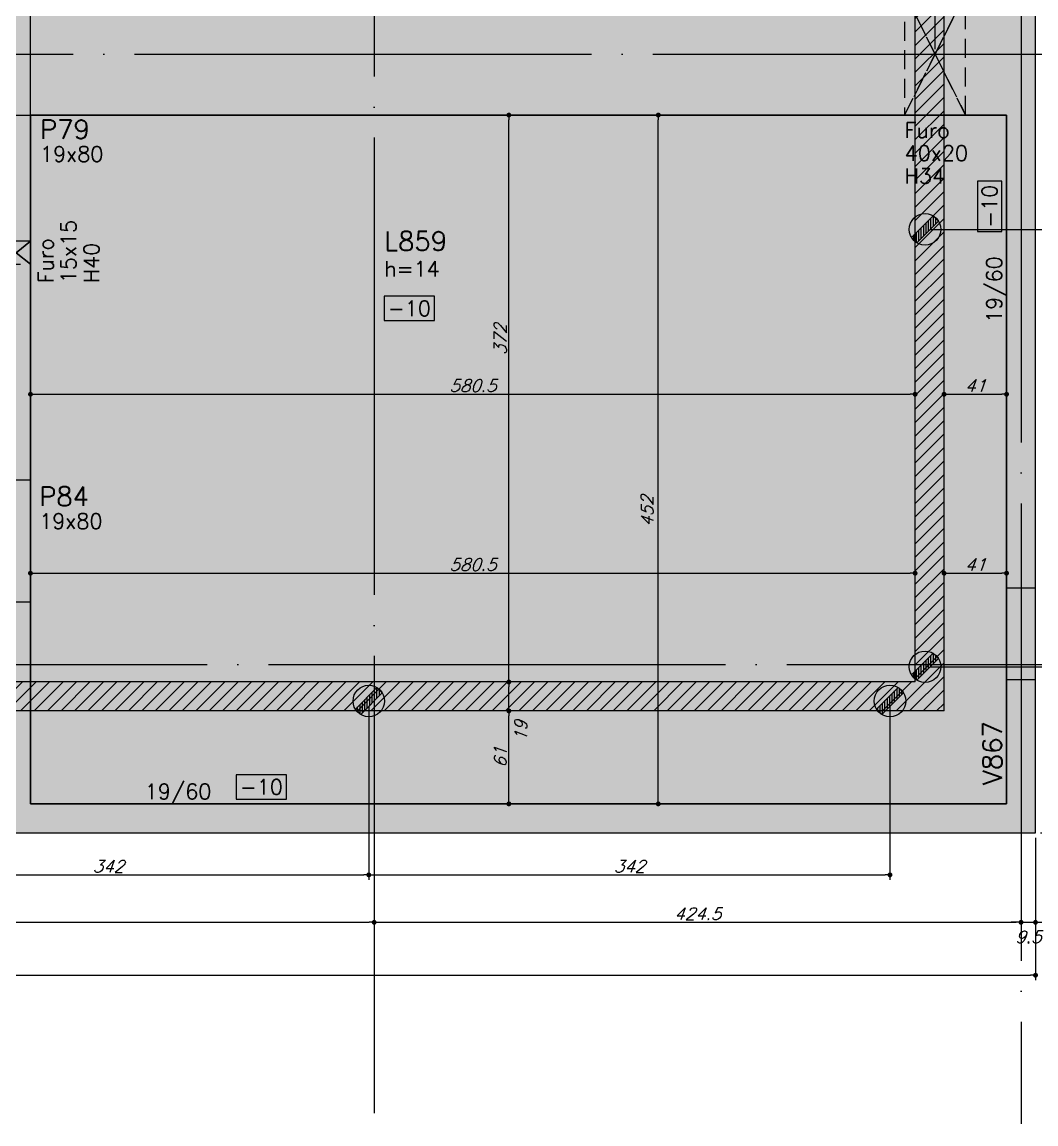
# Model space of a CAD drawing. Extents: x -5173 to 5397, y -2411 to 2089.
# Drawn here: x 2594 to 3260, y -1187 to -463 of the extents above; entities that cross this region are included whole.
import ezdxf
from ezdxf.enums import TextEntityAlignment as Align

# ---------------------------------------------------------------- set-up
doc = ezdxf.new("R2010")
doc.units = 0
doc.header["$LTSCALE"] = 50
doc.header["$MEASUREMENT"] = 0
doc.linetypes.add('EIXO', pattern=[6.8, 6, -0.4, 0, -0.4])
doc.linetypes.add('HIDDEN', pattern=[0.375, 0.25, -0.125])
doc.layers.get('0').update_dxf_attribs({"linetype": 'CONTINUOUS'})
doc.layers.get('DEFPOINTS').update_dxf_attribs({"linetype": 'CONTINUOUS'})
for name, color, linetype in [('F-ARM', 6, 'CONTINUOUS'), ('F-COTAS', 106, 'CONTINUOUS'), ('F-COTAS-FUROS-VIGA', 50, 'CONTINUOUS'), ('F-EIXO', 12, 'EIXO'), ('F-FURO-PAREDE', 2, 'HIDDEN'), ('F-FURO-PAREDE-TEXTOS', 2, 'CONTINUOUS'), ('F-LAJES-DIM', 2, 'CONTINUOUS'), ('F-LAJES-NOME', 4, 'CONTINUOUS'), ('F-LAJES-R', 254, 'CONTINUOUS'), ('F-MURETA', 91, 'CONTINUOUS'), ('F-PILARES-DIM', 172, 'CONTINUOUS'), ('F-PILARES-M', 170, 'CONTINUOUS'), ('F-PILARES-NOME', 170, 'CONTINUOUS'), ('F-TEXTO', 6, 'CONTINUOUS'), ('F-VIGAS', 3, 'CONTINUOUS'), ('F-VIGAS-DIM', 2, 'CONTINUOUS'), ('F-VIGAS-NOME', 4, 'CONTINUOUS')]:
    doc.layers.add(name, color=color, linetype=linetype)
doc.layers.add('F-DESNIVEL-2', color=7, linetype='CONTINUOUS', true_color=0xffd1e8)
doc.styles.add('CP-TEXT-INCL', font='simplex.shx', dxfattribs={"oblique": 20})
doc.styles.add('MCP', font='simplex.shx')
doc.styles.add('ROMANS', font='simplex.shx')
doc.dimstyles.new('CP-COTAS-50', dxfattribs={"dimscale": 0.64, "dimtxt": 12.5, "dimasz": 5, "dimexe": 5, "dimexo": 5, "dimgap": 2.5, "dimtad": 1, "dimdec": 1, "dimdsep": 46, "dimtxsty": 'CP-TEXT-INCL', "dimblk1": 'DOT', "dimblk2": 'DOT', "dimsah": 1, "dimcen": 9, "dimclrd": 256, "dimclre": 256, "dimclrt": 256, "dimadec": 0, "dimazin": 0, "dimtfac": 1, "dimtdec": 1, "dimtmove": 2, "dimatfit": 3, "dimldrblk": 'DOT', "dimfxl": 0, "dimtolj": 1, "dimarcsym": 0})

# ---------------------------------------------------------------- blocks, each defined once
blk = doc.blocks.new('*U4')
at = {"layer": 'F-LAJES-DIM', "color": 1}
blk.add_lwpolyline([(0, 0), (33, 0), (33, 16), (0, 16)], close=True, dxfattribs=at)
at = {"layer": 'F-LAJES-DIM', "style": 'MCP'}
blk.add_attdef('DIM', text='', height=10, dxfattribs=at).set_placement((16.5, 8), align=Align.MIDDLE_CENTER)
blk = doc.blocks.new('*U7')
at = {"layer": 'F-VIGAS-DIM', "color": 1}
blk.add_lwpolyline([(0, 0), (33, 0), (33, 16), (0, 16)], close=True, dxfattribs=at)
at = {"layer": 'F-VIGAS-DIM', "style": 'MCP'}
blk.add_attdef('DIM', text='', height=10, dxfattribs=at).set_placement((16.5, 8), align=Align.MIDDLE_CENTER)
blk = doc.blocks.new('_DOT')
at = {"color": 0, "linetype": 'ByBlock'}
blk.add_line((-0.5, 0), (-1, 0), dxfattribs=at)
at = {"color": 0, "linetype": 'ByBlock', "const_width": 0.5}
blk.add_lwpolyline([(-0.25, 0, 1), (0.25, 0, 1)], format="xyb", close=True, dxfattribs=at)
blk = doc.blocks.new('*D10')
at = {"layer": 'DEFPOINTS', "color": 0, "linetype": 'Continuous', "transparency": 16777216}
for p in [(2913.92, -915.5), (2913.92, -915.5), (2913.92, -976.5)]:
    blk.add_point(p, dxfattribs=at)
at = {"layer": 'F-COTAS', "linetype": 'Continuous', "lineweight": -2, "transparency": 16777216}
blk.add_line((2913.92, -973.3), (2913.92, -918.7), dxfattribs=at)
at = {"layer": 'F-COTAS', "linetype": 'Continuous', "lineweight": -2, "transparency": 16777216, "xscale": 3.2, "yscale": 3.2, "zscale": 3.2}
for p, rotation in [((2913.92, -915.5), 90), ((2913.92, -976.5), 270)]:
    blk.add_blockref('_DOT', p, dxfattribs=dict(at, rotation=rotation))
at = {"layer": 'F-COTAS', "linetype": 'Continuous', "transparency": 16777216, "insert": (2908.32, -946), "char_height": 8, "attachment_point": 5, "rotation": 90, "style": 'CP-TEXT-INCL'}
blk.add_mtext('\\A1;61', dxfattribs=at)
blk = doc.blocks.new('*D11')
at = {"layer": 'DEFPOINTS', "color": 0, "linetype": 'Continuous', "transparency": 16777216}
for p in [(2913.92, -524.5), (2913.92, -524.5), (2913.92, -896.5)]:
    blk.add_point(p, dxfattribs=at)
at = {"layer": 'F-COTAS', "linetype": 'Continuous', "lineweight": -2, "transparency": 16777216}
blk.add_line((2913.92, -893.3), (2913.92, -527.7), dxfattribs=at)
at = {"layer": 'F-COTAS', "linetype": 'Continuous', "lineweight": -2, "transparency": 16777216, "xscale": 3.2, "yscale": 3.2, "zscale": 3.2}
for p, rotation in [((2913.92, -524.5), 90), ((2913.92, -896.5), 270)]:
    blk.add_blockref('_DOT', p, dxfattribs=dict(at, rotation=rotation))
at = {"layer": 'F-COTAS', "linetype": 'Continuous', "transparency": 16777216, "insert": (2908.32, -671.87), "char_height": 8, "attachment_point": 5, "rotation": 90, "style": 'CP-TEXT-INCL'}
blk.add_mtext('\\A1;372', dxfattribs=at)
blk = doc.blocks.new('*D144')
at = {"layer": 'DEFPOINTS', "color": 0, "linetype": 'Continuous', "transparency": 16777216}
for p in [(2600, -825.14), (3180.5, -825.14), (3180.5, -825.14)]:
    blk.add_point(p, dxfattribs=at)
at = {"layer": 'F-COTAS', "linetype": 'Continuous', "lineweight": -2, "transparency": 16777216}
blk.add_line((2603.2, -825.14), (3177.3, -825.14), dxfattribs=at)
at = {"layer": 'F-COTAS', "linetype": 'Continuous', "lineweight": -2, "transparency": 16777216, "xscale": 3.2, "yscale": 3.2, "zscale": 3.2, "rotation": 180}
blk.add_blockref('_DOT', (2600, -825.14), dxfattribs=at)
at = {"layer": 'F-COTAS', "linetype": 'Continuous', "lineweight": -2, "transparency": 16777216, "xscale": 3.2, "yscale": 3.2, "zscale": 3.2}
blk.add_blockref('_DOT', (3180.5, -825.14), dxfattribs=at)
at = {"layer": 'F-COTAS', "linetype": 'Continuous', "transparency": 16777216, "insert": (2890.25, -819.54), "char_height": 8, "attachment_point": 5, "style": 'CP-TEXT-INCL'}
blk.add_mtext('\\A1;580.5', dxfattribs=at)
blk = doc.blocks.new('*D145')
at = {"layer": 'DEFPOINTS', "color": 0, "linetype": 'Continuous', "transparency": 16777216}
for p in [(3199.5, -825.14), (3240.5, -825.14), (3240.5, -825.14)]:
    blk.add_point(p, dxfattribs=at)
at = {"layer": 'F-COTAS', "linetype": 'Continuous', "lineweight": -2, "transparency": 16777216}
blk.add_line((3202.7, -825.14), (3237.3, -825.14), dxfattribs=at)
at = {"layer": 'F-COTAS', "linetype": 'Continuous', "lineweight": -2, "transparency": 16777216, "xscale": 3.2, "yscale": 3.2, "zscale": 3.2, "rotation": 180}
blk.add_blockref('_DOT', (3199.5, -825.14), dxfattribs=at)
at = {"layer": 'F-COTAS', "linetype": 'Continuous', "lineweight": -2, "transparency": 16777216, "xscale": 3.2, "yscale": 3.2, "zscale": 3.2}
blk.add_blockref('_DOT', (3240.5, -825.14), dxfattribs=at)
at = {"layer": 'F-COTAS', "linetype": 'Continuous', "transparency": 16777216, "insert": (3220, -819.54), "char_height": 8, "attachment_point": 5, "style": 'CP-TEXT-INCL'}
blk.add_mtext('\\A1;41', dxfattribs=at)
blk = doc.blocks.new('*D147')
at = {"layer": 'DEFPOINTS', "color": 0, "linetype": 'Continuous', "transparency": 16777216}
for p in [(2600, -707.72), (3180.5, -707.72), (3180.5, -707.72)]:
    blk.add_point(p, dxfattribs=at)
at = {"layer": 'F-COTAS', "linetype": 'Continuous', "lineweight": -2, "transparency": 16777216}
blk.add_line((2603.2, -707.72), (3177.3, -707.72), dxfattribs=at)
at = {"layer": 'F-COTAS', "linetype": 'Continuous', "lineweight": -2, "transparency": 16777216, "xscale": 3.2, "yscale": 3.2, "zscale": 3.2, "rotation": 180}
blk.add_blockref('_DOT', (2600, -707.72), dxfattribs=at)
at = {"layer": 'F-COTAS', "linetype": 'Continuous', "lineweight": -2, "transparency": 16777216, "xscale": 3.2, "yscale": 3.2, "zscale": 3.2}
blk.add_blockref('_DOT', (3180.5, -707.72), dxfattribs=at)
at = {"layer": 'F-COTAS', "linetype": 'Continuous', "transparency": 16777216, "insert": (2890.25, -702.12), "char_height": 8, "attachment_point": 5, "style": 'CP-TEXT-INCL'}
blk.add_mtext('\\A1;580.5', dxfattribs=at)
blk = doc.blocks.new('*D148')
at = {"layer": 'DEFPOINTS', "color": 0, "linetype": 'Continuous', "transparency": 16777216}
for p in [(3199.5, -707.72), (3240.5, -707.72), (3240.5, -707.72)]:
    blk.add_point(p, dxfattribs=at)
at = {"layer": 'F-COTAS', "linetype": 'Continuous', "lineweight": -2, "transparency": 16777216}
blk.add_line((3202.7, -707.72), (3237.3, -707.72), dxfattribs=at)
at = {"layer": 'F-COTAS', "linetype": 'Continuous', "lineweight": -2, "transparency": 16777216, "xscale": 3.2, "yscale": 3.2, "zscale": 3.2, "rotation": 180}
blk.add_blockref('_DOT', (3199.5, -707.72), dxfattribs=at)
at = {"layer": 'F-COTAS', "linetype": 'Continuous', "lineweight": -2, "transparency": 16777216, "xscale": 3.2, "yscale": 3.2, "zscale": 3.2}
blk.add_blockref('_DOT', (3240.5, -707.72), dxfattribs=at)
at = {"layer": 'F-COTAS', "linetype": 'Continuous', "transparency": 16777216, "insert": (3220, -702.12), "char_height": 8, "attachment_point": 5, "style": 'CP-TEXT-INCL'}
blk.add_mtext('\\A1;41', dxfattribs=at)
blk = doc.blocks.new('*D153')
at = {"layer": 'DEFPOINTS', "color": 0, "linetype": 'Continuous', "transparency": 16777216}
for p in [(3011.97, -524.5), (3011.97, -524.5), (3011.97, -976.5)]:
    blk.add_point(p, dxfattribs=at)
at = {"layer": 'F-COTAS', "linetype": 'Continuous', "lineweight": -2, "transparency": 16777216}
blk.add_line((3011.97, -973.3), (3011.97, -527.7), dxfattribs=at)
at = {"layer": 'F-COTAS', "linetype": 'Continuous', "lineweight": -2, "transparency": 16777216, "xscale": 3.2, "yscale": 3.2, "zscale": 3.2}
for p, rotation in [((3011.97, -524.5), 90), ((3011.97, -976.5), 270)]:
    blk.add_blockref('_DOT', p, dxfattribs=dict(at, rotation=rotation))
at = {"layer": 'F-COTAS', "linetype": 'Continuous', "transparency": 16777216, "insert": (3004.65, -784.5), "char_height": 8, "attachment_point": 5, "rotation": 90, "style": 'CP-TEXT-INCL'}
blk.add_mtext('\\A1;452', dxfattribs=at)
blk = doc.blocks.new('*D158')
at = {"layer": 'DEFPOINTS', "color": 0, "linetype": 'Continuous', "transparency": 16777216}
for p in [(2913.92, -896.5), (2927.24, -896.5), (2927.24, -915.5)]:
    blk.add_point(p, dxfattribs=at)
at = {"layer": 'F-COTAS', "linetype": 'Continuous', "lineweight": -2, "transparency": 16777216}
for p, q in [((2924.04, -896.5), (2910.72, -896.5)), ((2913.92, -912.3), (2913.92, -899.7)), ((2924.04, -915.5), (2910.72, -915.5))]:
    blk.add_line(p, q, dxfattribs=at)
at = {"layer": 'F-COTAS', "linetype": 'Continuous', "lineweight": -2, "transparency": 16777216, "xscale": 3.2, "yscale": 3.2, "zscale": 3.2}
for p, rotation in [((2913.92, -896.5), 90), ((2913.92, -915.5), 270)]:
    blk.add_blockref('_DOT', p, dxfattribs=dict(at, rotation=rotation))
at = {"layer": 'F-COTAS', "linetype": 'Continuous', "transparency": 16777216, "insert": (2921.77, -928.66), "char_height": 8, "attachment_point": 5, "rotation": 90, "style": 'CP-TEXT-INCL'}
blk.add_mtext('\\A1;19', dxfattribs=at)
blk = doc.blocks.new('*U185')
at = {"layer": 'F-EIXO'}
blk.add_line((0, 0), (0, -3027.88), dxfattribs=at)
at = {"layer": 'F-TEXTO', "style": 'ROMANS'}
blk.add_attdef('EIXO', text='', height=17.5, rotation=360, dxfattribs=at).set_placement((0, 28.21), align=Align.MIDDLE_CENTER)
blk = doc.blocks.new('*U196')
at = {"layer": 'F-EIXO'}
blk.add_line((0, 0), (7197, 0), dxfattribs=at)
at = {"layer": 'F-TEXTO', "style": 'ROMANS'}
blk.add_attdef('EIXO', text='', height=17.5, dxfattribs=at).set_placement((-28.2072, 0), align=Align.MIDDLE_CENTER)
blk = doc.blocks.new('*U197')
at = {"layer": 'F-EIXO'}
blk.add_line((0, 0), (7285, 0), dxfattribs=at)
at = {"layer": 'F-TEXTO', "style": 'ROMANS'}
blk.add_attdef('EIXO', text='', height=17.5, dxfattribs=at).set_placement((-28.2072, 0), align=Align.MIDDLE_CENTER)
blk = doc.blocks.new('*U209')
at = {"layer": 'F-EIXO'}
blk.add_line((0, 0), (0, -3127.88), dxfattribs=at)
at = {"layer": 'F-TEXTO', "style": 'ROMANS'}
blk.add_attdef('EIXO', text='', height=17.5, rotation=360, dxfattribs=at).set_placement((0, 28.21), align=Align.MIDDLE_CENTER)
blk = doc.blocks.new('*D258')
at = {"layer": 'DEFPOINTS', "color": 0, "linetype": 'Continuous', "transparency": 16777216}
for p in [(-3446.5, -978.5), (3259.5, -995.5), (3259.5, -1088.93)]:
    blk.add_point(p, dxfattribs=at)
at = {"layer": 'F-COTAS', "linetype": 'Continuous', "lineweight": -2, "transparency": 16777216}
for p, q in [((-3446.5, -981.7), (-3446.5, -1092.13)), ((3259.5, -998.7), (3259.5, -1092.13)), ((-3443.3, -1088.93), (3256.3, -1088.93))]:
    blk.add_line(p, q, dxfattribs=at)
at = {"layer": 'F-COTAS', "linetype": 'Continuous', "lineweight": -2, "transparency": 16777216, "xscale": 3.2, "yscale": 3.2, "zscale": 3.2, "rotation": 180}
blk.add_blockref('_DOT', (-3446.5, -1088.93), dxfattribs=at)
at = {"layer": 'F-COTAS', "linetype": 'Continuous', "lineweight": -2, "transparency": 16777216, "xscale": 3.2, "yscale": 3.2, "zscale": 3.2}
blk.add_blockref('_DOT', (3259.5, -1088.93), dxfattribs=at)
at = {"layer": 'F-COTAS', "linetype": 'Continuous', "transparency": 16777216, "insert": (-93.5, -1083.33), "char_height": 8, "attachment_point": 5, "style": 'CP-TEXT-INCL'}
blk.add_mtext('\\A1;6706', dxfattribs=at)
blk = doc.blocks.new('*D278')
at = {"layer": 'DEFPOINTS', "color": 0, "linetype": 'Continuous', "transparency": 16777216}
for p in [(2245.5, -1054.21), (2825.5, -1054.21), (2825.5, -1054.21)]:
    blk.add_point(p, dxfattribs=at)
at = {"layer": 'F-COTAS', "linetype": 'Continuous', "lineweight": -2, "transparency": 16777216}
blk.add_line((2248.7, -1054.21), (2822.3, -1054.21), dxfattribs=at)
at = {"layer": 'F-COTAS', "linetype": 'Continuous', "lineweight": -2, "transparency": 16777216, "xscale": 3.2, "yscale": 3.2, "zscale": 3.2, "rotation": 180}
blk.add_blockref('_DOT', (2245.5, -1054.21), dxfattribs=at)
at = {"layer": 'F-COTAS', "linetype": 'Continuous', "lineweight": -2, "transparency": 16777216, "xscale": 3.2, "yscale": 3.2, "zscale": 3.2}
blk.add_blockref('_DOT', (2825.5, -1054.21), dxfattribs=at)
at = {"layer": 'F-COTAS', "linetype": 'Continuous', "transparency": 16777216, "insert": (2535.5, -1048.61), "char_height": 8, "attachment_point": 5, "style": 'CP-TEXT-INCL'}
blk.add_mtext('\\A1;580', dxfattribs=at)
blk = doc.blocks.new('*D279')
at = {"layer": 'DEFPOINTS', "color": 0, "linetype": 'Continuous', "transparency": 16777216}
for p in [(2825.5, -1054.21), (3250, -1054.21), (3250, -1054.21)]:
    blk.add_point(p, dxfattribs=at)
at = {"layer": 'F-COTAS', "linetype": 'Continuous', "lineweight": -2, "transparency": 16777216}
blk.add_line((2828.7, -1054.21), (3246.8, -1054.21), dxfattribs=at)
at = {"layer": 'F-COTAS', "linetype": 'Continuous', "lineweight": -2, "transparency": 16777216, "xscale": 3.2, "yscale": 3.2, "zscale": 3.2, "rotation": 180}
blk.add_blockref('_DOT', (2825.5, -1054.21), dxfattribs=at)
at = {"layer": 'F-COTAS', "linetype": 'Continuous', "lineweight": -2, "transparency": 16777216, "xscale": 3.2, "yscale": 3.2, "zscale": 3.2}
blk.add_blockref('_DOT', (3250, -1054.21), dxfattribs=at)
at = {"layer": 'F-COTAS', "linetype": 'Continuous', "transparency": 16777216, "insert": (3037.75, -1048.61), "char_height": 8, "attachment_point": 5, "style": 'CP-TEXT-INCL'}
blk.add_mtext('\\A1;424.5', dxfattribs=at)
blk = doc.blocks.new('*D280')
at = {"layer": 'DEFPOINTS', "color": 0, "linetype": 'Continuous', "transparency": 16777216}
for p in [(3259.5, -995.5), (3250, -1054.21), (3259.5, -1054.21)]:
    blk.add_point(p, dxfattribs=at)
at = {"layer": 'F-COTAS', "linetype": 'Continuous', "lineweight": -2, "transparency": 16777216}
for p, q in [((3259.5, -998.7), (3259.5, -1057.41)), ((3246.8, -1054.21), (3243.6, -1054.21)), ((3250, -1054.21), (3259.5, -1054.21)), ((3262.7, -1054.21), (3265.9, -1054.21))]:
    blk.add_line(p, q, dxfattribs=at)
at = {"layer": 'F-COTAS', "linetype": 'Continuous', "lineweight": -2, "transparency": 16777216, "xscale": 3.2, "yscale": 3.2, "zscale": 3.2}
blk.add_blockref('_DOT', (3250, -1054.21), dxfattribs=at)
at = {"layer": 'F-COTAS', "linetype": 'Continuous', "lineweight": -2, "transparency": 16777216, "xscale": 3.2, "yscale": 3.2, "zscale": 3.2, "rotation": 180}
blk.add_blockref('_DOT', (3259.5, -1054.21), dxfattribs=at)
at = {"layer": 'F-COTAS', "linetype": 'Continuous', "transparency": 16777216, "insert": (3254.75, -1063.81), "char_height": 8, "attachment_point": 5, "style": 'CP-TEXT-INCL'}
blk.add_mtext('\\A1;9.5', dxfattribs=at)
blk = doc.blocks.new('*D281')
at = {"layer": 'DEFPOINTS', "color": 0, "linetype": 'Continuous', "transparency": 16777216}
for p in [(3284.5, 1699.5), (3444.33, 1699.5), (3259.5, -995.5)]:
    blk.add_point(p, dxfattribs=at)
at = {"layer": 'F-COTAS', "linetype": 'Continuous', "lineweight": -2, "transparency": 16777216}
for p, q in [((3287.7, 1699.5), (3447.53, 1699.5)), ((3444.33, -992.3), (3444.33, 1696.3)), ((3262.7, -995.5), (3447.53, -995.5))]:
    blk.add_line(p, q, dxfattribs=at)
at = {"layer": 'F-COTAS', "linetype": 'Continuous', "lineweight": -2, "transparency": 16777216, "xscale": 3.2, "yscale": 3.2, "zscale": 3.2}
for p, rotation in [((3444.33, 1699.5), 90), ((3444.33, -995.5), 270)]:
    blk.add_blockref('_DOT', p, dxfattribs=dict(at, rotation=rotation))
at = {"layer": 'F-COTAS', "linetype": 'Continuous', "transparency": 16777216, "insert": (3438.73, 352), "char_height": 8, "attachment_point": 5, "rotation": 90, "style": 'CP-TEXT-INCL'}
blk.add_mtext('\\A1;2695', dxfattribs=at)
blk = doc.blocks.new('*D282')
at = {"layer": 'DEFPOINTS', "color": 0, "linetype": 'Continuous', "transparency": 16777216}
for p in [(3371.08, -885), (3381.13, -885), (3259.5, -995.5)]:
    blk.add_point(p, dxfattribs=at)
at = {"layer": 'F-COTAS', "linetype": 'Continuous', "lineweight": -2, "transparency": 16777216}
for p, q in [((3374.28, -885), (3384.33, -885)), ((3381.13, -992.3), (3381.13, -888.2)), ((3262.7, -995.5), (3384.33, -995.5))]:
    blk.add_line(p, q, dxfattribs=at)
at = {"layer": 'F-COTAS', "linetype": 'Continuous', "lineweight": -2, "transparency": 16777216, "xscale": 3.2, "yscale": 3.2, "zscale": 3.2}
for p, rotation in [((3381.13, -885), 90), ((3381.13, -995.5), 270)]:
    blk.add_blockref('_DOT', p, dxfattribs=dict(at, rotation=rotation))
at = {"layer": 'F-COTAS', "linetype": 'Continuous', "transparency": 16777216, "insert": (3375.53, -940.25), "char_height": 8, "attachment_point": 5, "rotation": 90, "style": 'CP-TEXT-INCL'}
blk.add_mtext('\\A1;110.5', dxfattribs=at)
blk = doc.blocks.new('*D643')
at = {"layer": 'DEFPOINTS', "color": 0, "linetype": 'Continuous', "transparency": 16777216}
for p in [(3239.32, -411.26), (3239.32, -412.95), (3193.64, -484.5)]:
    blk.add_point(p, dxfattribs=at)
at = {"layer": 'F-COTAS-FUROS-VIGA', "linetype": 'Continuous', "lineweight": -2, "transparency": 16777216}
for p, q in [((3193.64, -481.3), (3193.64, -409.75)), ((3196.84, -412.95), (3236.12, -412.95)), ((3239.32, -414.46), (3239.32, -416.15))]:
    blk.add_line(p, q, dxfattribs=at)
at = {"layer": 'F-COTAS-FUROS-VIGA', "linetype": 'Continuous', "lineweight": -2, "transparency": 16777216, "xscale": 3.2, "yscale": 3.2, "zscale": 3.2, "rotation": 180}
blk.add_blockref('_DOT', (3193.64, -412.95), dxfattribs=at)
at = {"layer": 'F-COTAS-FUROS-VIGA', "linetype": 'Continuous', "lineweight": -2, "transparency": 16777216, "xscale": 3.2, "yscale": 3.2, "zscale": 3.2}
blk.add_blockref('_DOT', (3239.32, -412.95), dxfattribs=at)
at = {"layer": 'F-COTAS-FUROS-VIGA', "linetype": 'Continuous', "transparency": 16777216, "insert": (3216.48, -407.35), "char_height": 8, "attachment_point": 5, "style": 'CP-TEXT-INCL'}
blk.add_mtext('\\A1;46', dxfattribs=at)
blk = doc.blocks.new('PONTO ANCORAGEM_EST')
at = {"layer": 'F-ARM'}
h = blk.add_hatch(dxfattribs=at)
h.set_pattern_fill('ANSI31', color=2, scale=0.5)
h.set_pattern_definition([(45, (0, 0), (-1.122532, 1.122532), [])])
h.paths.add_polyline_path([(-1159.55, 5937.09), (-1179.55, 5937.09), (-1179.55, 5932.09), (-1159.55, 5932.09)])
at = {"layer": 'F-ARM', "color": 3, "elevation": 0}
blk.add_lwpolyline([(-1179.55, 5932.09), (-1159.55, 5932.09), (-1159.55, 5937.09), (-1179.55, 5937.09)], close=True, dxfattribs=at)
at = {"layer": 'F-ARM', "color": 3}
blk.add_circle((-1169.55, 5934.59, 0), 10.31, dxfattribs=at)
blk = doc.blocks.new('*D759')
at = {"layer": 'DEFPOINTS', "color": 0, "linetype": 'Continuous', "transparency": 16777216}
for p in [(2480, -909), (2822, -909), (2822, -1023.09)]:
    blk.add_point(p, dxfattribs=at)
at = {"layer": 'F-COTAS', "linetype": 'Continuous', "lineweight": -2, "transparency": 16777216}
for p, q in [((2480, -912.2), (2480, -1026.29)), ((2822, -912.2), (2822, -1026.29)), ((2483.2, -1023.09), (2818.8, -1023.09))]:
    blk.add_line(p, q, dxfattribs=at)
at = {"layer": 'F-COTAS', "linetype": 'Continuous', "lineweight": -2, "transparency": 16777216, "xscale": 3.2, "yscale": 3.2, "zscale": 3.2, "rotation": 180}
blk.add_blockref('_DOT', (2480, -1023.09), dxfattribs=at)
at = {"layer": 'F-COTAS', "linetype": 'Continuous', "lineweight": -2, "transparency": 16777216, "xscale": 3.2, "yscale": 3.2, "zscale": 3.2}
blk.add_blockref('_DOT', (2822, -1023.09), dxfattribs=at)
at = {"layer": 'F-COTAS', "linetype": 'Continuous', "transparency": 16777216, "insert": (2651, -1017.49), "char_height": 8, "attachment_point": 5, "style": 'CP-TEXT-INCL'}
blk.add_mtext('\\A1;342', dxfattribs=at)
blk = doc.blocks.new('*D760')
at = {"layer": 'DEFPOINTS', "color": 0, "linetype": 'Continuous', "transparency": 16777216}
for p in [(2822, -909), (3164, -909), (3164, -1023.09)]:
    blk.add_point(p, dxfattribs=at)
at = {"layer": 'F-COTAS', "linetype": 'Continuous', "lineweight": -2, "transparency": 16777216}
for p, q in [((2822, -912.2), (2822, -1026.29)), ((3164, -912.2), (3164, -1026.29)), ((2825.2, -1023.09), (3160.8, -1023.09))]:
    blk.add_line(p, q, dxfattribs=at)
at = {"layer": 'F-COTAS', "linetype": 'Continuous', "lineweight": -2, "transparency": 16777216, "xscale": 3.2, "yscale": 3.2, "zscale": 3.2, "rotation": 180}
blk.add_blockref('_DOT', (2822, -1023.09), dxfattribs=at)
at = {"layer": 'F-COTAS', "linetype": 'Continuous', "lineweight": -2, "transparency": 16777216, "xscale": 3.2, "yscale": 3.2, "zscale": 3.2}
blk.add_blockref('_DOT', (3164, -1023.09), dxfattribs=at)
at = {"layer": 'F-COTAS', "linetype": 'Continuous', "transparency": 16777216, "insert": (2993, -1017.49), "char_height": 8, "attachment_point": 5, "style": 'CP-TEXT-INCL'}
blk.add_mtext('\\A1;342', dxfattribs=at)
blk = doc.blocks.new('*D761')
at = {"layer": 'DEFPOINTS', "color": 0, "linetype": 'Continuous', "transparency": 16777216}
for p in [(3187, -599.5), (3309.44, -599.5), (3187, -886.5)]:
    blk.add_point(p, dxfattribs=at)
at = {"layer": 'F-COTAS', "linetype": 'Continuous', "lineweight": -2, "transparency": 16777216}
for p, q in [((3190.2, -599.5), (3312.64, -599.5)), ((3309.44, -883.3), (3309.44, -602.7)), ((3190.2, -886.5), (3312.64, -886.5))]:
    blk.add_line(p, q, dxfattribs=at)
at = {"layer": 'F-COTAS', "linetype": 'Continuous', "lineweight": -2, "transparency": 16777216, "xscale": 3.2, "yscale": 3.2, "zscale": 3.2}
for p, rotation in [((3309.44, -599.5), 90), ((3309.44, -886.5), 270)]:
    blk.add_blockref('_DOT', p, dxfattribs=dict(at, rotation=rotation))
at = {"layer": 'F-COTAS', "linetype": 'Continuous', "transparency": 16777216, "insert": (3303.84, -743), "char_height": 8, "attachment_point": 5, "rotation": 90, "style": 'CP-TEXT-INCL'}
blk.add_mtext('\\A1;287', dxfattribs=at)
blk = doc.blocks.new('*D762')
at = {"layer": 'DEFPOINTS', "color": 0, "linetype": 'Continuous', "transparency": 16777216}
for p in [(3187, -312.5), (3309.44, -312.5), (3187, -599.5)]:
    blk.add_point(p, dxfattribs=at)
at = {"layer": 'F-COTAS', "linetype": 'Continuous', "lineweight": -2, "transparency": 16777216}
for p, q in [((3190.2, -312.5), (3312.64, -312.5)), ((3309.44, -596.3), (3309.44, -315.7)), ((3190.2, -599.5), (3312.64, -599.5))]:
    blk.add_line(p, q, dxfattribs=at)
at = {"layer": 'F-COTAS', "linetype": 'Continuous', "lineweight": -2, "transparency": 16777216, "xscale": 3.2, "yscale": 3.2, "zscale": 3.2}
for p, rotation in [((3309.44, -312.5), 90), ((3309.44, -599.5), 270)]:
    blk.add_blockref('_DOT', p, dxfattribs=dict(at, rotation=rotation))
at = {"layer": 'F-COTAS', "linetype": 'Continuous', "transparency": 16777216, "insert": (3303.84, -456), "char_height": 8, "attachment_point": 5, "rotation": 90, "style": 'CP-TEXT-INCL'}
blk.add_mtext('\\A1;287', dxfattribs=at)

msp = doc.modelspace()

# ---------------------------------------------------------------- hatches: boundary and pattern name
at = {"layer": 'F-DESNIVEL-2', "linetype": 'Continuous'}
h = msp.add_hatch(color=256, dxfattribs=at)
h.dxf.hatch_style = 1
h.paths.add_polyline_path([(2581, -844), (2600, -844), (2600, -764), (2581, -764)])
h = msp.add_hatch(color=256, dxfattribs=at)
h.dxf.hatch_style = 1
h.paths.add_polyline_path([(3240.5, -894.9), (3259.5, -894.9), (3259.5, -834.9), (3240.5, -834.9)])
at = {"layer": 'F-MURETA'}
h = msp.add_hatch(dxfattribs=at)
h.set_pattern_fill('ANSI31', color=1, scale=50)
h.paths.add_polyline_path([(3199.5, -275.5), (3180.5, -275.5), (3180.5, -896.5), (1444, -896.5), (1444, -24), (1425, -24), (1425, -915.5), (1444, -915.5), (3199.5, -915.5)])

# ---------------------------------------------------------------- linework, layer by layer
at = {"layer": 'F-DESNIVEL-2', "linetype": 'Continuous'}
for points in [[(3259.5, -484.5), (3259.5, -275.6), (3240.5, -275.6)], [(3259.5, -484.5), (3240.5, -275.6), (3240.5, -484.5)], [(3240.5, -524.5), (3240.5, -444.5), (2581, -444.5)], [(3240.5, -524.5), (2581, -444.5), (2581, -524.6)], [(3259.5, -484.5), (3240.5, -484.5), (3240.5, -834.8)], [(3259.5, -484.5), (3240.5, -834.8), (3259.5, -834.8)], [(3259.5, -484.5), (3240.5, -484.5), (3259.5, -484.5)], [(3259.5, -484.5), (3259.5, -834.8), (3259.5, -484.5)], [(2581, -763.9), (2600, -763.9), (2600, -524.6)], [(2581, -763.9), (2600, -524.6), (2581, -524.6)], [(3240.5, -976.5), (3240.5, -524.5), (2600, -524.5)], [(3240.5, -976.5), (2600, -524.5), (3240.5, -976.5)], [(3240.5, -976.5), (2600, -524.5), (2600, -764)], [(3240.5, -524.5), (2600.1, -524.5), (3240.5, -524.5)], [(3240.5, -976.5), (3240.5, -834.9), (3240.5, -524.5)], [(3240.5, -976.5), (3240.5, -524.5), (3240.5, -976.5)], [(3240.5, -976.5), (2600, -764), (3240.5, -976.5)], [(3240.5, -976.5), (2600, -764), (2600, -844)], [(3240.5, -976.5), (3240.5, -894.9), (3240.5, -834.9)], [(3240.5, -976.5), (3240.5, -834.9), (3240.5, -976.5)], [(2600, -976.5), (2600, -844.1), (2581, -844.1)], [(2600, -976.5), (2581, -844.1), (2581, -976.5)], [(3240.5, -976.5), (2600, -844), (3240.5, -976.5)], [(3240.5, -976.5), (2600, -844), (2600, -976.5)], [(3259.5, -995.5), (3259.5, -895), (3240.5, -895)], [(3259.5, -995.5), (3240.5, -895), (3240.5, -976.5)], [(2600, -976.5), (2581, -976.5), (2600, -976.5)], [(2590.5, -995.5), (3259.5, -995.5), (3240.5, -976.5)], [(2590.5, -995.5), (3240.5, -976.5), (2590.5, -976.5)], [(3240.5, -976.5), (2600, -976.5), (3240.5, -976.5)], [(3259.5, -995.5), (3240.5, -976.5), (3259.5, -995.5)]]:
    msp.add_solid(points, dxfattribs=at)
at = {"layer": 'F-FURO-PAREDE'}
for points in [[(3193.635, -484.5), (3173.635, -524.5), (3213.635, -524.5), (3193.635, -484.5), (3213.635, -524.5), (3213.635, -444.5), (3193.635, -484.5), (3213.635, -444.5), (3173.635, -444.5), (3193.635, -484.5), (3173.635, -444.5), (3173.635, -524.5), (3193.635, -484.5)], [(2590.5, -614.866), (2600, -622.366), (2600, -607.366), (2590.5, -614.866), (2600, -607.366), (2581, -607.366), (2590.5, -614.866), (2581, -607.366), (2581, -622.366), (2590.5, -614.866), (2581, -622.366), (2600, -622.366), (2590.5, -614.866)]]:
    msp.add_lwpolyline(points, dxfattribs=at)
at = {"layer": 'F-LAJES-R', "linetype": 'Continuous'}
msp.add_lwpolyline([(3240.5, -976.5), (3240.5, -894.9), (3240.5, -834.9), (3240.5, -524.5), (2600, -524.5), (2600, -764), (2600, -844), (2600, -976.5), (3240.5, -976.5)], dxfattribs=at)
at = {"layer": 'F-MURETA', "color": 2}
for p, q in [((3180.5, -896.5), (3180.5, -275.5)), ((3199.5, -915.5), (3199.5, -275.5)), ((3180.5, -896.5), (1444, -896.5)), ((3199.5, -915.5), (1444, -915.5))]:
    msp.add_line(p, q, dxfattribs=at)
at = {"layer": 'F-PILARES-M', "linetype": 'Continuous'}
for points in [[(2581, -524.5), (2600, -524.5), (2600, -444.5), (2581, -444.5), (2581, -524.5)], [(2581, -844), (2600, -844), (2600, -764), (2581, -764), (2581, -844)], [(3240.5, -894.9), (3259.5, -894.9), (3259.5, -834.9), (3240.5, -834.9), (3240.5, -894.9)]]:
    msp.add_lwpolyline(points, dxfattribs=at)
at = {"layer": 'F-VIGAS'}
for points in [[(3259.5, -484.5), (3259.5, -275.5)], [(3259.5, -834.9), (3259.5, -484.5)], [(2600, -524.5), (3240.5, -524.5)], [(2600, -764), (2600, -524.5)], [(3240.5, -524.5), (3240.5, -834.9)], [(2600, -976.5), (2600, -844)], [(3240.5, -894.9), (3240.5, -976.5)], [(3259.5, -995.5), (3259.5, -894.9)], [(3240.5, -976.5), (2600, -976.5)], [(2590.5, -995.5), (3259.5, -995.5)]]:
    msp.add_lwpolyline(points, dxfattribs=at)

# ---------------------------------------------------------------- block references
at = {"layer": 'F-ARM', "rotation": 45}
for p in [(8210.391, -3968.893, 0), (8210.391, -4255.893, 0), (7845.391, -4278.393, 0), (8187.391, -4278.393, 0)]:
    msp.add_blockref('PONTO ANCORAGEM_EST', p, dxfattribs=at)
at = {"layer": 'F-EIXO', "linetype": 'Continuous'}
for name, p in [('*U209', (3250, 1941.357)), ('*U185', (2825.5, 1841.357)), ('*U197', (-3793.715, -484.5)), ('*U196', (-3705.761, -885))]:
    msp.add_blockref(name, p, dxfattribs=at)
at = {"layer": 'F-LAJES-DIM', "linetype": 'Continuous'}
msp.add_blockref('*U4', (2832.121, -659.386), dxfattribs=at).add_auto_attribs({'DIM': '-10'})
at = {"layer": 'F-VIGAS-DIM', "linetype": 'Continuous', "rotation": 90}
msp.add_blockref('*U7', (3237.375, -600.891), dxfattribs=at).add_auto_attribs({'DIM': '-10'})
at = {"layer": 'F-VIGAS-DIM', "linetype": 'Continuous'}
msp.add_blockref('*U7', (2735, -973.375), dxfattribs=at).add_auto_attribs({'DIM': '-10'})

# ---------------------------------------------------------------- texts
at = {"layer": 'F-FURO-PAREDE-TEXTOS', "linetype": 'Continuous', "style": 'MCP'}
for s, p in [('Furo', (3173.635, -539.5)), ('40x20', (3173.635, -554.5)), ('H34', (3173.635, -569.5))]:
    msp.add_text(s, height=10, dxfattribs=at).set_placement(p)
for s, p in [('15x15', (2630, -634.866)), ('Furo', (2615, -634.866)), ('H40', (2645, -634.866))]:
    msp.add_text(s, height=10, rotation=90, dxfattribs=at).set_placement(p)
at = {"layer": 'F-LAJES-DIM', "linetype": 'Continuous', "style": 'MCP'}
msp.add_text('h=14', height=10, dxfattribs=at).set_placement((2832.121, -630.486))
at = {"layer": 'F-LAJES-NOME', "linetype": 'Continuous', "style": 'MCP'}
msp.add_text('L859', height=12.5, dxfattribs=at).set_placement((2832.121, -613.486))
at = {"layer": 'F-PILARES-DIM', "linetype": 'Continuous', "style": 'MCP'}
for p in [(2606.25, -555.125), (2605.682, -796.003)]:
    msp.add_text('19x80', height=10, dxfattribs=at).set_placement(p)
at = {"layer": 'F-PILARES-NOME', "linetype": 'Continuous', "style": 'MCP'}
for s, p in [('P79', (2606.25, -540.125)), ('P84', (2605.682, -781.003))]:
    msp.add_text(s, height=12.5, dxfattribs=at).set_placement(p)
at = {"layer": 'F-VIGAS-DIM', "linetype": 'Continuous', "style": 'MCP'}
msp.add_text('19/60', height=10, rotation=90, dxfattribs=at).set_placement((3237.375, -660.891))
msp.add_text('19/60', height=10, dxfattribs=at).set_placement((2675, -973.375))
at = {"layer": 'F-VIGAS-NOME', "linetype": 'Continuous', "style": 'MCP'}
msp.add_text('V867', height=12.5, rotation=90, dxfattribs=at).set_placement((3237.375, -964))

# ---------------------------------------------------------------- dimensions: what is measured, and where the dimension line sits
at = {"layer": 'F-COTAS', "linetype": 'Continuous'}
for base, p1, p2, angle, picture, middle in [((3444.329, 1699.5), (3259.5, -995.5), (3284.5, 1699.5), 90, '*D281', (3438.729, 352)), ((3180.5, -707.718), (2600, -707.718), (3180.5, -707.718), 180, '*D147', (2890.25, -702.118)), ((3240.5, -707.718), (3199.5, -707.718), (3240.5, -707.718), 180, '*D148', (3220, -702.118)), ((3180.5, -825.142), (2600, -825.142), (3180.5, -825.142), 180, '*D144', (2890.25, -819.542)), ((3240.5, -825.142), (3199.5, -825.142), (3240.5, -825.142), 180, '*D145', (3220, -819.542)), ((3381.134, -885), (3259.5, -995.5), (3371.075, -885), 90, '*D282', (3375.534, -940.25)), ((2913.924, -915.5), (2913.924, -976.5), (2913.924, -915.5), 270, '*D10', (2908.324, -946))]:
    dim = msp.add_linear_dim(base=base, p1=p1, p2=p2, angle=angle, dimstyle='CP-COTAS-50', dxfattribs=at)
    dim.commit()
    dim.dimension.update_dxf_attribs({"geometry": picture, "text_midpoint": middle})
for base, p1, p2, picture, middle in [((3309.435, -312.5), (3187, -599.5), (3187, -312.5), '*D762', (3303.835, -456)), ((3309.435, -599.5), (3187, -886.5), (3187, -599.5), '*D761', (3303.835, -743))]:
    dim = msp.add_linear_dim(base=base, p1=p1, p2=p2, angle=90, dimstyle='CP-COTAS-50', override={"dimfxl": 7.5}, dxfattribs=at)
    dim.commit()
    dim.dimension.update_dxf_attribs({"geometry": picture, "text_midpoint": middle})
for base, p1, p2, angle, picture, middle in [((2913.924, -524.5), (2913.924, -896.5), (2913.924, -524.5), 270, '*D11', (2908.324, -671.874)), ((3011.971, -524.5), (3011.971, -976.5), (3011.971, -524.5), 270, '*D153', (3004.65, -784.499)), ((2913.924, -896.5), (2927.243, -915.5), (2927.243, -896.5), 90, '*D158', (2921.771, -928.664))]:
    dim = msp.add_linear_dim(base=base, p1=p1, p2=p2, angle=angle, dimstyle='CP-COTAS-50', dxfattribs=at)
    dim.commit()
    dim.dimension.update_dxf_attribs({"geometry": picture, "text_midpoint": middle, "dimtype": 160})
for base, p1, p2, picture, middle in [((2822, -1023.095), (2480, -909), (2822, -909), '*D759', (2651, -1017.495)), ((3164, -1023.095), (2822, -909), (3164, -909), '*D760', (2993, -1017.495))]:
    dim = msp.add_linear_dim(base=base, p1=p1, p2=p2, dimstyle='CP-COTAS-50', override={"dimfxl": 7.5}, dxfattribs=at)
    dim.commit()
    dim.dimension.update_dxf_attribs({"geometry": picture, "text_midpoint": middle})
for base, p1, p2, picture, middle in [((3259.5, -1088.925), (-3446.5, -978.5), (3259.5, -995.5), '*D258', (-93.5, -1083.325)), ((3259.5, -1054.205), (3250, -1054.205), (3259.5, -995.5), '*D280', (3254.75, -1063.805)), ((2825.5, -1054.205), (2245.5, -1054.205), (2825.5, -1054.205), '*D278', (2535.5, -1048.605)), ((3250, -1054.205), (2825.5, -1054.205), (3250, -1054.205), '*D279', (3037.75, -1048.605))]:
    dim = msp.add_linear_dim(base=base, p1=p1, p2=p2, dimstyle='CP-COTAS-50', dxfattribs=at)
    dim.commit()
    dim.dimension.update_dxf_attribs({"geometry": picture, "text_midpoint": middle})
at = {"layer": 'F-COTAS-FUROS-VIGA', "linetype": 'Continuous'}
dim = msp.add_linear_dim(base=(3239.32, -412.947), p1=(3193.635, -484.5), p2=(3239.32, -411.261), dimstyle='CP-COTAS-50', override={"dimdec": 0, "dimfxl": 7.5}, dxfattribs=at)
dim.commit()
dim.dimension.update_dxf_attribs({"geometry": '*D643', "text_midpoint": (3216.477, -407.347)})

doc.saveas('drawing.dxf')
